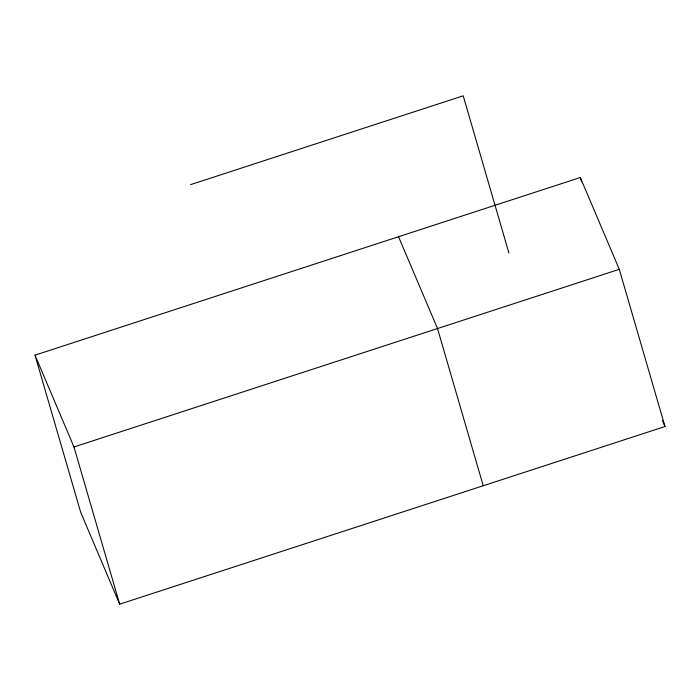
<?xml version="1.0" encoding="UTF-8"?>
<svg xmlns="http://www.w3.org/2000/svg" width="700" height="700" viewBox="0 0 700 700"><rect width="100%" height="100%" fill="white"/><g stroke="black" fill="none" stroke-linecap="round" stroke-linejoin="round"><path stroke-width="1.05" d="M190.549 184.651L463.207 95.821L508.918 253.024M35 355.162L580.317 177.511L619.29 269.325L665 426.527L119.683 604.179L80.71 512.365L35 355.162L73.973 446.976L119.683 604.179M73.973 446.976L619.29 269.325M662.462 420.534L665 426.527M398.545 236.723L437.517 328.536L483.227 485.739M580.317 177.511L581.534 181.702"/></g></svg>
